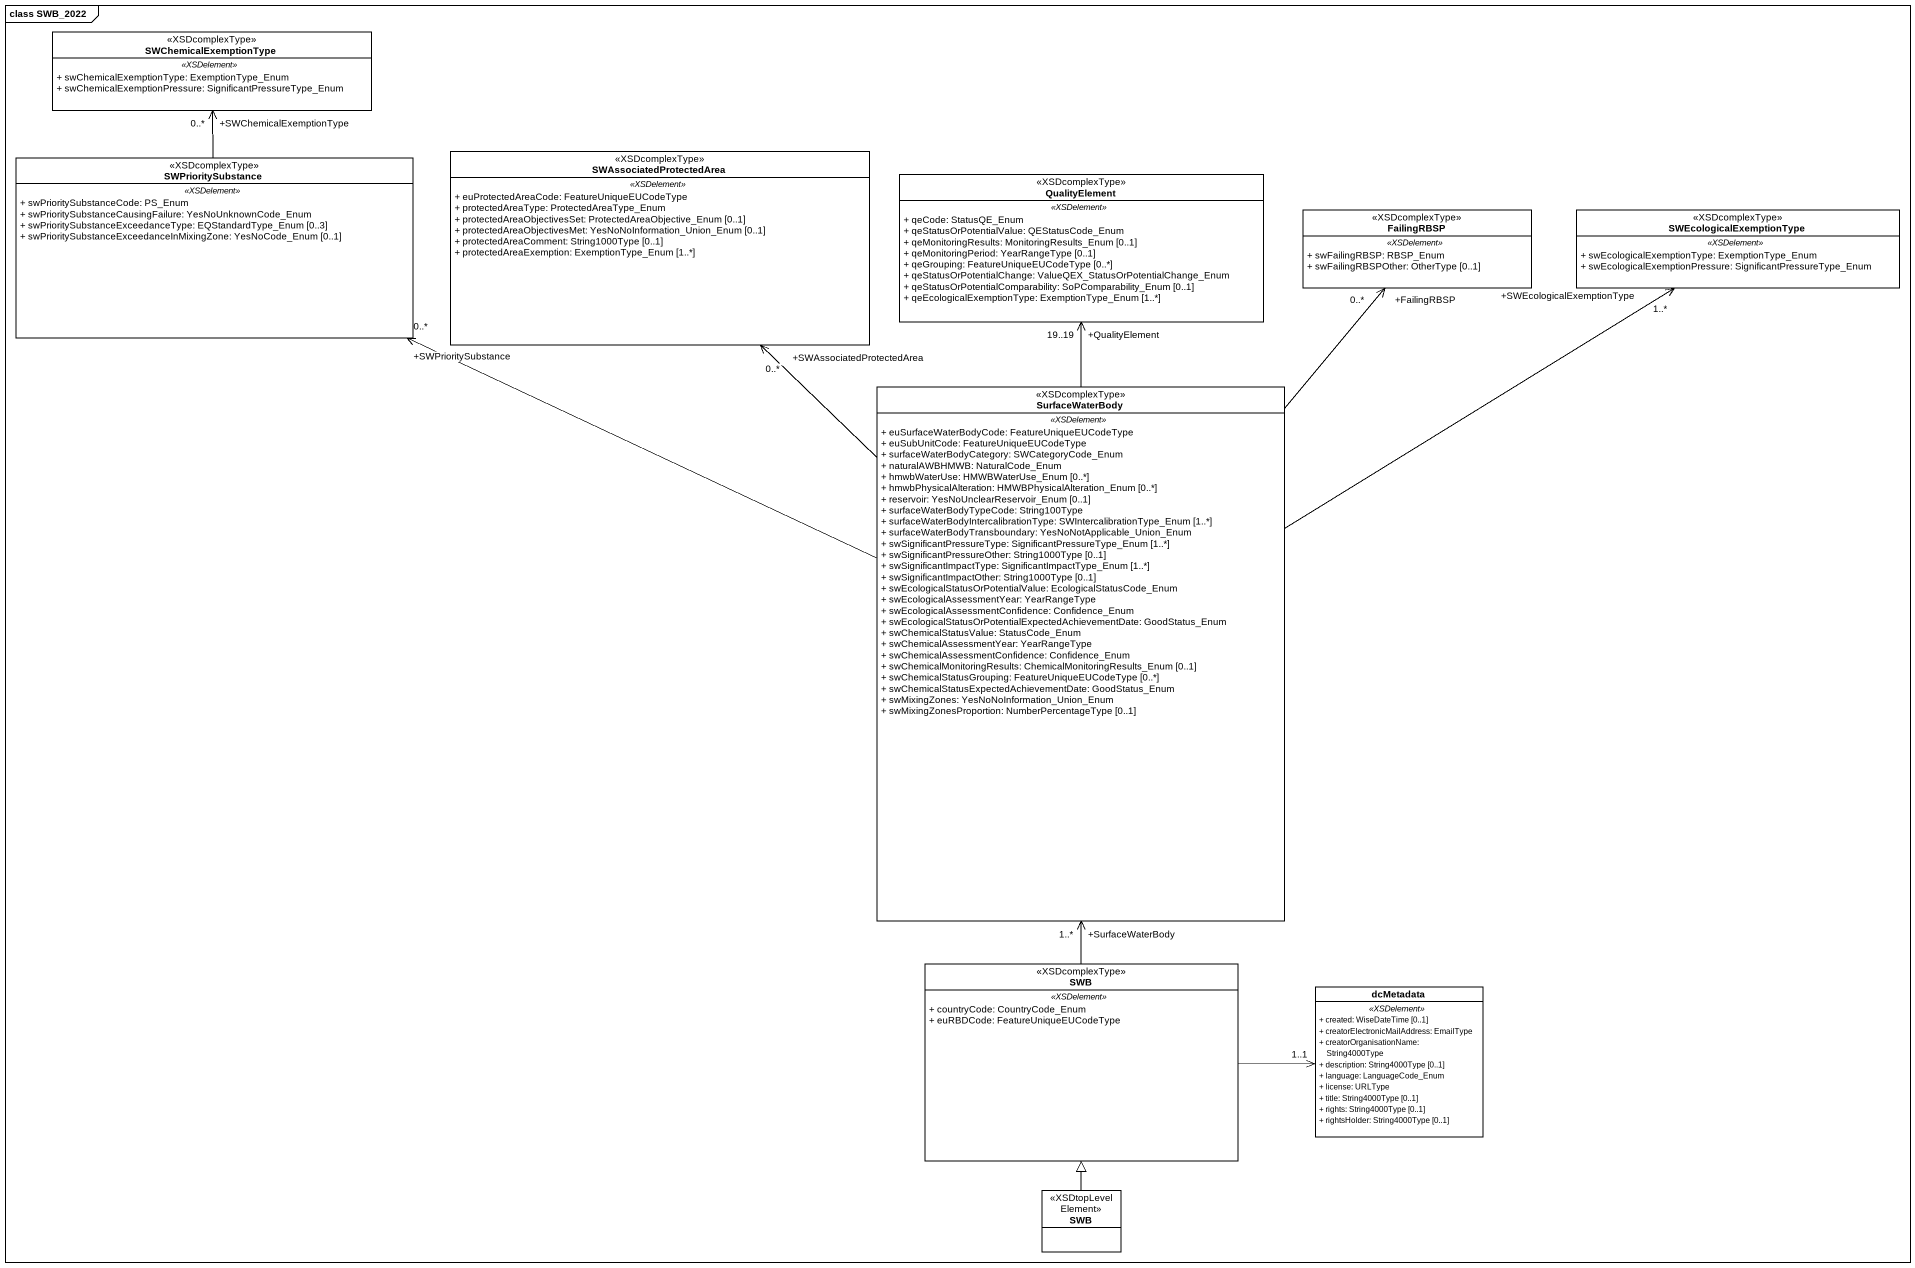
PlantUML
@startuml
mainframe class SWB_2022
hide circle
hide empty members
skinparam classAttributeIconSize 0
class SWChemicalExemptionType <<XSDcomplexType>> {
  .. <<XSDelement>> ..
  + swChemicalExemptionType: ExemptionType_Enum
  + swChemicalExemptionPressure: SignificantPressureType_Enum
}
class SWPrioritySubstance <<XSDcomplexType>> {
  .. <<XSDelement>> ..
  + swPrioritySubstanceCode: PS_Enum
  + swPrioritySubstanceCausingFailure: YesNoUnknownCode_Enum
  + swPrioritySubstanceExceedanceType: EQStandardType_Enum [0..3]
  + swPrioritySubstanceExceedanceInMixingZone: YesNoCode_Enum [0..1]
}
class SWAssociatedProtectedArea <<XSDcomplexType>> {
  .. <<XSDelement>> ..
  + euProtectedAreaCode: FeatureUniqueEUCodeType
  + protectedAreaType: ProtectedAreaType_Enum
  + protectedAreaObjectivesSet: ProtectedAreaObjective_Enum [0..1]
  + protectedAreaObjectivesMet: YesNoNoInformation_Union_Enum [0..1]
  + protectedAreaComment: String1000Type [0..1]
  + protectedAreaExemption: ExemptionType_Enum [1..*]
}
class QualityElement <<XSDcomplexType>> {
  .. <<XSDelement>> ..
  + qeCode: StatusQE_Enum
  + qeStatusOrPotentialValue: QEStatusCode_Enum
  + qeMonitoringResults: MonitoringResults_Enum [0..1]
  + qeMonitoringPeriod: YearRangeType [0..1]
  + qeGrouping: FeatureUniqueEUCodeType [0..*]
  + qeStatusOrPotentialChange: ValueQEX_StatusOrPotentialChange_Enum
  + qeStatusOrPotentialComparability: SoPComparability_Enum [0..1]
  + qeEcologicalExemptionType: ExemptionType_Enum [1..*]
}
class FailingRBSP <<XSDcomplexType>> {
  .. <<XSDelement>> ..
  + swFailingRBSP: RBSP_Enum
  + swFailingRBSPOther: OtherType [0..1]
}
class SWEcologicalExemptionType <<XSDcomplexType>> {
  .. <<XSDelement>> ..
  + swEcologicalExemptionType: ExemptionType_Enum
  + swEcologicalExemptionPressure: SignificantPressureType_Enum
}
class SurfaceWaterBody <<XSDcomplexType>> {
  .. <<XSDelement>> ..
  + euSurfaceWaterBodyCode: FeatureUniqueEUCodeType
  + euSubUnitCode: FeatureUniqueEUCodeType
  + surfaceWaterBodyCategory: SWCategoryCode_Enum
  + naturalAWBHMWB: NaturalCode_Enum
  + hmwbWaterUse: HMWBWaterUse_Enum [0..*]
  + hmwbPhysicalAlteration: HMWBPhysicalAlteration_Enum [0..*]
  + reservoir: YesNoUnclearReservoir_Enum [0..1]
  + surfaceWaterBodyTypeCode: String100Type
  + surfaceWaterBodyIntercalibrationType: SWIntercalibrationType_Enum [1..*]
  + surfaceWaterBodyTransboundary: YesNoNotApplicable_Union_Enum
  + swSignificantPressureType: SignificantPressureType_Enum [1..*]
  + swSignificantPressureOther: String1000Type [0..1]
  + swSignificantImpactType: SignificantImpactType_Enum [1..*]
  + swSignificantImpactOther: String1000Type [0..1]
  + swEcologicalStatusOrPotentialValue: EcologicalStatusCode_Enum
  + swEcologicalAssessmentYear: YearRangeType
  + swEcologicalAssessmentConfidence: Confidence_Enum
  + swEcologicalStatusOrPotentialExpectedAchievementDate: GoodStatus_Enum
  + swChemicalStatusValue: StatusCode_Enum
  + swChemicalAssessmentYear: YearRangeType
  + swChemicalAssessmentConfidence: Confidence_Enum
  + swChemicalMonitoringResults: ChemicalMonitoringResults_Enum [0..1]
  + swChemicalStatusGrouping: FeatureUniqueEUCodeType [0..*]
  + swChemicalStatusExpectedAchievementDate: GoodStatus_Enum
  + swMixingZones: YesNoNoInformation_Union_Enum
  + swMixingZonesProportion: NumberPercentageType [0..1]
}
class SWB <<XSDcomplexType>> {
  .. <<XSDelement>> ..
  + countryCode: CountryCode_Enum
  + euRBDCode: FeatureUniqueEUCodeType
}
class dcMetadata {
  .. <<XSDelement>> ..
  + created: WiseDateTime [0..1]
  + creatorElectronicMailAddress: EmailType
  + creatorOrganisationName: String4000Type
  + description: String4000Type [0..1]
  + language: LanguageCode_Enum
  + license: URLType
  + title: String4000Type [0..1]
  + rights: String4000Type [0..1]
  + rightsHolder: String4000Type [0..1]
}
class "SWB" as SWB_2 <<XSDtopLevelElement>>
SWPrioritySubstance -up-> "+SWChemicalExemptionType\n0..*" SWChemicalExemptionType
SurfaceWaterBody -left-> "+SWPrioritySubstance\n0..*" SWPrioritySubstance
SurfaceWaterBody -up-> "+SWAssociatedProtectedArea\n0..*" SWAssociatedProtectedArea
SurfaceWaterBody -up-> "+QualityElement\n19..19" QualityElement
SurfaceWaterBody -up-> "+FailingRBSP\n0..*" FailingRBSP
SurfaceWaterBody -up-> "+SWEcologicalExemptionType\n1..*" SWEcologicalExemptionType
SWB -up-> "+SurfaceWaterBody\n1..*" SurfaceWaterBody
SWB -right-> "1..1" dcMetadata
SWB_2 -up-|> SWB
@enduml
